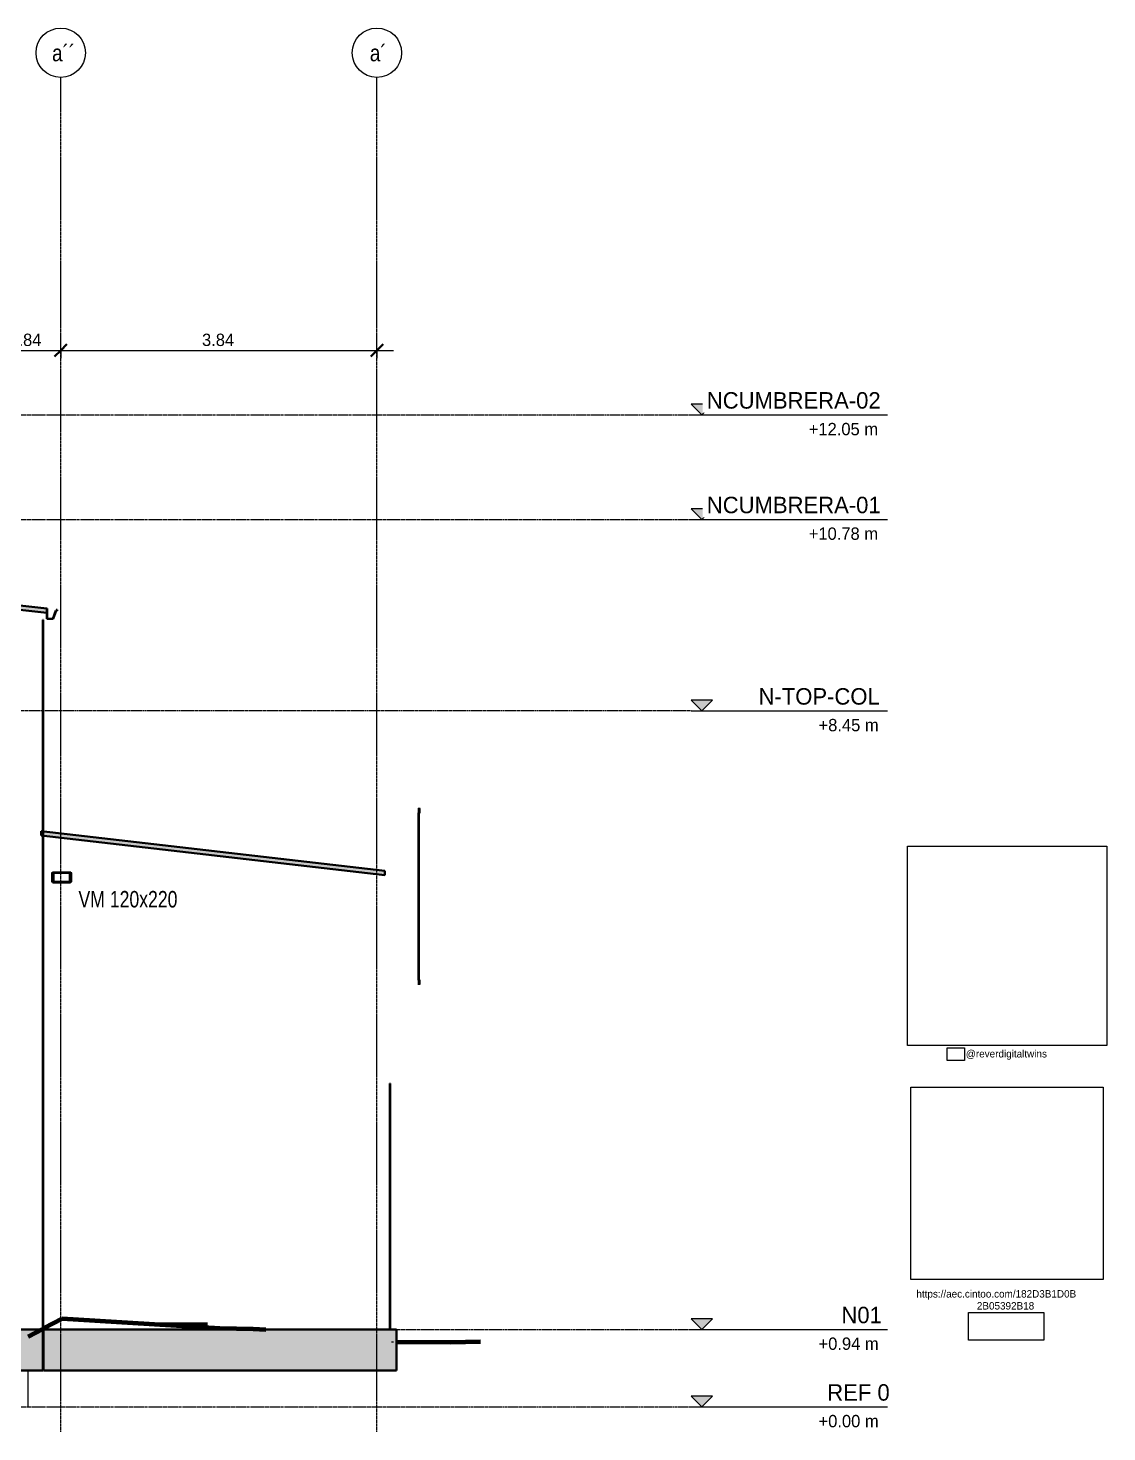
# Model space of a CAD drawing. Header units: centimetres. Extents: x -6751 to 18508, y -134 to 1674.
# Drawn here: x 15337 to 16646, y -30 to 1674 of the extents above; entities that cross this region are included whole.
import ezdxf

# ---------------------------------------------------------------- set-up
doc = ezdxf.new("R2010")
doc.units = ezdxf.units.CM
for name, pattern in [('Centre', [3.175, 0.635, -0.475, 1.59, -0.475]), ('Dash', [0.635, 0.3175, -0.3175]), ('Grid Line', [2.2225, 1.27, -0.3175, 0.3175, -0.3175])]:
    doc.linetypes.add(name, pattern=pattern)
for name, color, linetype, lineweight in [('A-ANNO-DIMS', 7, 'Continuous', 9), ('A-ANNO-DIMS-100', 7, 'Continuous', 9), ('A-FLOR', 7, 'Continuous', 9), ('A-FLOR-LEVL', 7, 'Continuous', 9), ('A-FLOR-PATT', 7, 'Continuous', 35), ('A-ROOF', 7, 'Continuous', 9), ('A-ROOF-MCUT', 7, 'Continuous', 35), ('A-ROOF-PATT', 7, 'Continuous', 35), ('A-WALL', 7, 'Continuous', 9), ('A-WALL-PATT', 7, 'Continuous', 35), ('C-TOPO', 7, 'Continuous', 9), ('C-TOPO-MAJR', 7, 'Continuous', 70), ('G-ANNO-REFR', 7, 'Dash', 18), ('G-ANNO-TEXT', 7, 'Continuous', 9), ('S-BEAM', 7, 'Continuous', 9), ('S-BEAM-IDEN', 7, 'Continuous', 18), ('S-GRID', 7, 'Continuous', 9), ('S-GRID-IDEN', 7, 'Continuous', 9)]:
    doc.layers.add(name, color=color, linetype=linetype, lineweight=lineweight)
doc.styles.add('Century Gothic', font='GOTHIC.TTF', dxfattribs={"height": 20})
doc.styles.add('Century Gothic_1', font='GOTHIC.TTF', dxfattribs={"height": 15})
doc.styles.add('Century Gothic_2', font='GOTHIC.TTF', dxfattribs={"width": 0.8, "height": 20})
doc.styles.add('Century Gothic_3', font='GOTHIC.TTF', dxfattribs={"height": 9})
doc.styles.add('Saira Condensed', font='SairaCondensed-Regular.ttf', dxfattribs={"height": 20})
doc.dimstyles.new('FCA_N_Cotas_E100', dxfattribs={"dimscale": 30.48, "dimtxt": 15.662524, "dimasz": 0.492126, "dimexe": 0.656168, "dimexo": 0.656168, "dimgap": 0.032808, "dimtad": 1, "dimlfac": 0.01, "dimrnd": 0.01, "dimzin": 0, "dimdsep": 46, "dimtxsty": 'Century Gothic_1', "dimblk1": 'OBLIQUE', "dimblk2": 'OBLIQUE', "dimsah": 1, "dimcen": 0.09, "dimdle": 0.656168, "dimadec": 3, "dimazin": 2, "dimtfac": 1, "dimtdec": 4, "dimtix": 1, "dimtmove": 0, "dimatfit": 3, "dimfxl": 1, "dimtvp": 1, "dimtolj": 1, "dimtzin": 0, "dimarcsym": 2})
picture_1 = doc.add_image_def('image1.jpg', size_in_pixel=(275, 100))
picture_2 = doc.add_image_def('image2.png', size_in_pixel=(160, 160))
picture_3 = doc.add_image_def('image3.jpeg', size_in_pixel=(2000, 2000))
picture_4 = doc.add_image_def('image4.jpg', size_in_pixel=(434, 317))

# ---------------------------------------------------------------- blocks, each defined once
blk = doc.blocks.new('HSS Rectangular - 120 x 220-1948379-Elevación Eje 19')
at = {"layer": 'S-BEAM', "color": 254, "lineweight": 35, "true_color": 0xcccccc}
for p, q in [((-240.5, 647.9), (-240.5, 637.8)), ((-219.5, 648.8), (-239.6, 648.8)), ((-239.1, 648.3), (-220, 648.3)), ((-218.5, 637.8), (-218.5, 647.9)), ((-240, 638.3), (-240, 647.3)), ((-239.6, 636.8), (-219.5, 636.8)), ((-220, 637.3), (-239.1, 637.3)), ((-219, 647.3), (-219, 638.3))]:
    blk.add_line(p, q, dxfattribs=at)
for centre, radius, start, end in [((-239.6, 647.9), 0.95, 90, 180), ((-239.1, 647.3), 0.953, 90, 180), ((-220, 647.3), 0.952, 0, 90), ((-219.5, 647.9), 0.95, 0, 90), ((-239.6, 637.8), 0.95, 180, 270), ((-239.1, 638.3), 0.953, 180, 270), ((-220, 638.3), 0.952, 270, 0), ((-219.5, 637.8), 0.95, 270, 0)]:
    blk.add_arc(centre, radius, start, end, dxfattribs=at)
blk = doc.blocks.new('PQ_RVR_ARQ-01_ZZ_ZZ_MO_T_A_rvt-3-Elevación Eje 19')
at = {"layer": 'A-ROOF-PATT', "lineweight": 9, "true_color": 0xeaeaea}
for points in [[(-247.9, 964), (-247.9, 969.1), (-1206.2, 1077.3), (-2182.3, 970.5), (-2182.3, 965.5), (-1206.2, 1072.3), (-281.8, 967.9)], [(162.3, 645.6), (162.3, 650.6), (-254.8, 698.8), (-254.8, 693.8), (-124.4, 678.7)]]:
    blk.add_hatch(color=254, dxfattribs=at).paths.add_polyline_path(points)
at = {"layer": 'A-WALL-PATT', "lineweight": 9, "true_color": 0xeaeaea}
for points in [[(-252.5, 96.5), (-252.5, 955.5), (-253, 955.5), (-253, 96.5)], [(205.1, 721.3), (205.1, 726.3), (202.6, 726.3), (202.6, 721.3)], [(203.8, 518), (203.8, 721.3), (203.3, 721.3), (203.3, 518)], [(205.1, 513), (205.1, 518), (202.6, 518), (202.6, 513)], [(168.4, 94), (168.9, 94), (168.9, 392.5), (168.4, 392.5)], [(-253, 91.5), (-252.1, 91.5), (-252.1, 94), (-251.2, 94), (-251.2, 96.5), (-253.7, 96.5), (-253.7, 94), (-253, 94)]]:
    blk.add_hatch(color=254, dxfattribs=at).paths.add_polyline_path(points)
at = {"layer": 'A-WALL-PATT', "lineweight": 9, "true_color": 0xf2f2f2}
h = blk.add_hatch(dxfattribs=at)
h.set_pattern_fill('FP_11', style=0, pattern_type=2)
h.set_pattern_definition([(90, (-252.966, 0), (-0.05687, 3e-18), [])])
h.paths.add_polyline_path([(-253, 96.5), (-253, 96.5), (-253, 96.5), (-253, 96.5)])
at = {"layer": 'A-FLOR', "color": 254, "lineweight": 35, "true_color": 0xcccccc}
for p, q in [((176.6, 94), (-252.1, 94)), ((-252.1, 94), (-252.1, 44)), ((176.6, 44), (176.6, 94)), ((-252.1, 44), (176.6, 44))]:
    blk.add_line(p, q, dxfattribs=at)
at = {"layer": 'A-ROOF', "color": 254, "lineweight": 35, "true_color": 0xcccccc}
for p, q in [((-247.9, 969.1), (-1206.2, 1077.3)), ((-1206.2, 1072.3), (-247.9, 964)), ((-247.9, 964), (-247.9, 969.1)), ((162.3, 650.6), (-254.8, 698.8)), ((-254.8, 698.8), (-254.8, 693.8)), ((-254.8, 693.8), (162.3, 645.6)), ((162.3, 645.6), (162.3, 650.6))]:
    blk.add_line(p, q, dxfattribs=at)
at = {"layer": 'A-ROOF-MCUT', "color": 254, "true_color": 0xcccccc}
for p, q in [((-247.5, 969.1), (-247.9, 969.1)), ((-247.9, 969.1), (-247.9, 956.6)), ((-247.9, 956.6), (-240.4, 956.6)), ((-247.5, 956.9), (-247.5, 969.1)), ((-240.7, 956.9), (-247.5, 956.9)), ((-236.9, 966.9), (-240.7, 956.9)), ((-240.4, 956.6), (-236.6, 966.5)), ((-235.7, 966.9), (-236.9, 966.9)), ((-235.4, 967.8), (-236.6, 967.8)), ((-236.6, 967.8), (-236.6, 967.5)), ((-236.6, 967.5), (-235.7, 967.5)), ((-236.6, 966.5), (-235.4, 966.5)), ((-235.7, 967.5), (-235.7, 966.9)), ((-235.4, 966.5), (-235.4, 967.8))]:
    blk.add_line(p, q, dxfattribs=at)
at = {"layer": 'A-WALL', "color": 254, "lineweight": 35, "true_color": 0xcccccc}
for p, q in [((-252.5, 955.5), (-253, 955.5)), ((-253, 955.5), (-253, 96.5)), ((-252.5, 96.5), (-252.5, 955.5)), ((203.8, 721.3), (203.3, 721.3)), ((203.3, 721.3), (203.3, 518)), ((203.8, 518), (203.8, 721.3)), ((203.3, 518), (203.8, 518)), ((168.4, 392.5), (168.4, 94)), ((168.9, 392.5), (168.4, 392.5)), ((168.9, 94), (168.9, 392.5)), ((-253, 96.5), (-252.5, 96.5)), ((168.4, 94), (168.9, 94))]:
    blk.add_line(p, q, dxfattribs=at)
at = {"layer": 'A-WALL', "color": 254, "true_color": 0xcccccc}
for p, q in [((-253, 955.5), (-253, 955.5)), ((205.1, 726.3), (202.6, 726.3)), ((202.6, 726.3), (202.6, 721.3)), ((202.6, 721.3), (205.1, 721.3)), ((205.1, 721.3), (205.1, 726.3)), ((205.1, 518), (202.6, 518)), ((202.6, 518), (202.6, 513)), ((202.6, 513), (205.1, 513)), ((205.1, 513), (205.1, 518)), ((-251.2, 96.5), (-253.7, 96.5)), ((-253.7, 96.5), (-253.7, 91.5)), ((-253.7, 91.5), (-251.2, 91.5)), ((-251.2, 91.5), (-251.2, 96.5))]:
    blk.add_line(p, q, dxfattribs=at)
at = {"layer": 'A-WALL', "color": 254, "lineweight": 18, "true_color": 0xcccccc}
for p, q in [((202.4, 726.3), (202.6, 726.3)), ((202.4, 721.3), (202.6, 721.3)), ((202.4, 518), (202.6, 518)), ((202.4, 513), (202.6, 513)), ((-253.8, 96.5), (-253.7, 96.5))]:
    blk.add_line(p, q, dxfattribs=at)
at = {"layer": 'C-TOPO', "color": 254, "lineweight": 70, "true_color": 0xdadada}
for p, q in [((-251.2, 95.7), (-229.5, 107.4)), ((-229.5, 107.4), (-37.9, 95.5)), ((-270.8, 85.2), (-253.7, 94.3)), ((-37.9, 95.5), (2.6, 94.8)), ((2.6, 94.8), (17.7, 94)), ((176.6, 78.8), (242.2, 78.4)), ((242.2, 78.4), (278.5, 79.4))]:
    blk.add_line(p, q, dxfattribs=at)
at = {"layer": 'C-TOPO', "color": 254, "true_color": 0xdadada}
for p, q in [((-229.5, 107.4), (-251.2, 95.7)), ((-37.9, 95.5), (-229.5, 107.4)), ((-253.7, 94.3), (-270.8, 85.2)), ((-37.9, 95.5), (2.6, 94.8)), ((17.7, 94), (2.6, 94.8)), ((56.7, 94.6), (62.3, 94)), ((170.5, 78.9), (172.7, 78.8)), ((242.2, 78.4), (176.6, 78.8)), ((242.2, 78.4), (278.5, 79.4)), ((247.1, 78.4), (242.2, 78.4)), ((-270.8, 0), (-270.8, 44))]:
    blk.add_line(p, q, dxfattribs=at)
at = {"layer": 'C-TOPO-MAJR', "color": 254, "true_color": 0xdadada}
for p, q in [((-243.9, 100), (-243.2, 100)), ((-110.9, 100), (-53, 100))]:
    blk.add_line(p, q, dxfattribs=at)
at = {"layer": 'S-BEAM', "color": 254, "lineweight": 9, "true_color": 0xcccccc}
blk.add_blockref('HSS Rectangular - 120 x 220-1948379-Elevación Eje 19', (0, 0), dxfattribs=at)
blk = doc.blocks.new('HSS Rectangular - 120 x 220-1499642-Elevación Eje 19')
at = {"layer": 'S-BEAM', "lineweight": 35}
for p, q in [((-241.5, 647.9), (-241.5, 637.8)), ((-220.5, 648.8), (-240.6, 648.8)), ((-240.1, 648.3), (-221, 648.3)), ((-219.5, 637.8), (-219.5, 647.9)), ((-241, 638.3), (-241, 647.3)), ((-240.6, 636.8), (-220.5, 636.8)), ((-221, 637.3), (-240.1, 637.3)), ((-220, 647.3), (-220, 638.3))]:
    blk.add_line(p, q, dxfattribs=at)
for centre, radius, start, end in [((-240.6, 647.9), 0.95, 90, 180), ((-240.1, 647.3), 0.952, 90, 180), ((-221, 647.3), 0.952, 0, 90), ((-220.5, 647.9), 0.95, 0, 90), ((-240.6, 637.8), 0.95, 180, 270), ((-240.1, 638.3), 0.952, 180, 270), ((-221, 638.3), 0.952, 270, 0), ((-220.5, 637.8), 0.95, 270, 0)]:
    blk.add_arc(centre, radius, start, end, dxfattribs=at)
blk = doc.blocks.new('Level - Con_Triangulo-1145637-Elevación Eje 19')
at = {"layer": 'A-FLOR-LEVL', "true_color": 0xe2e2e2}
blk.add_hatch(color=254, dxfattribs=at).paths.add_polyline_path([(-6448.9, 12.9), (-6436, 0), (-6423.1, 12.9)])
at = {"layer": 'A-FLOR-LEVL', "color": 253, "true_color": 0xaaaaaa}
for p, q in [((-6423.1, 0), (-6661.6, 0)), ((-6448.9, 12.9), (-6423.1, 12.9)), ((-6436, 0), (-6448.9, 12.9)), ((-6423.1, 12.9), (-6436, 0))]:
    blk.add_line(p, q, dxfattribs=at)
blk = doc.blocks.new('Grid - 3mm-1819951-Elevación Eje 19')
at = {"layer": 'S-GRID-IDEN', "color": 253, "true_color": 0xaaaaaa}
blk.add_circle((-1330.8, 1644), 30, dxfattribs=at)
blk = doc.blocks.new('DIMBLOCK48-Elevación Eje 19')
at = {"layer": 'A-ANNO-DIMS-100'}
for p, q in [((15292, 1282.7), (15292, 1302.7)), ((15376.2, 1282.7), (15376.2, 1302.7)), ((15292, 1282.7), (15376.2, 1282.7)), ((15292, 1282.7), (15292, 1273.3)), ((15376.2, 1282.7), (15376.2, 1273.3))]:
    blk.add_line(p, q, dxfattribs=at)
at = {"layer": 'A-ANNO-DIMS-100', "lineweight": 35}
for p, q in [((15292, 1282.7), (15284.5, 1275.2)), ((15292, 1282.7), (15299.5, 1290.2)), ((15376.2, 1282.7), (15368.7, 1275.2)), ((15376.2, 1282.7), (15383.7, 1290.2))]:
    blk.add_line(p, q, dxfattribs=at)
at = {"layer": 'A-ANNO-DIMS-100', "color": 0, "insert": (15313.7, 1303), "char_height": 15, "width": 48.927, "attachment_point": 1, "line_spacing_factor": 0.984502, "style": 'Century Gothic_1'}
blk.add_mtext('0.84', dxfattribs=at)
blk = doc.blocks.new('_Oblique')
at = {"color": 0, "linetype": 'ByBlock', "lineweight": -2}
blk.add_line((-0.5, -0.5), (0.5, 0.5), dxfattribs=at)
blk = doc.blocks.new('DIMBLOCK49-Elevación Eje 19')
at = {"layer": 'A-ANNO-DIMS-100'}
for p, q in [((15376.2, 1282.7), (15376.2, 1302.7)), ((15760, 1282.7), (15760, 1302.7)), ((15376.2, 1282.7), (15780, 1282.7)), ((15376.2, 1282.7), (15376.2, 1273.3)), ((15760, 1282.7), (15760, 1273.3))]:
    blk.add_line(p, q, dxfattribs=at)
at = {"layer": 'A-ANNO-DIMS-100', "lineweight": 35}
for p, q in [((15376.2, 1282.7), (15368.7, 1275.2)), ((15376.2, 1282.7), (15383.7, 1290.2)), ((15760, 1282.7), (15752.5, 1275.2)), ((15760, 1282.7), (15767.5, 1290.2))]:
    blk.add_line(p, q, dxfattribs=at)
at = {"layer": 'A-ANNO-DIMS-100', "color": 0, "insert": (15547.7, 1303), "char_height": 15, "width": 48.927, "attachment_point": 1, "line_spacing_factor": 0.984502, "style": 'Century Gothic_1'}
blk.add_mtext('3.84', dxfattribs=at)

msp = doc.modelspace()

# ---------------------------------------------------------------- hatches: boundary and pattern name
at = {"layer": 'A-FLOR-PATT', "lineweight": 9, "true_color": 0x9a9a9a}
for points in [[(15325.5, 44), (15354.351, 44), (15354.351, 94), (9723.586, 94), (9723.586, 44), (15284.06, 44)], [(15482.967, 44), (15783.883, 44), (15783.883, 94), (15355.168, 94), (15355.168, 44)]]:
    msp.add_hatch(color=253, dxfattribs=at).paths.add_polyline_path(points)

# ---------------------------------------------------------------- linework, layer by layer
at = {"layer": 'A-FLOR', "lineweight": 35}
for p, q in [((15354.351, 94), (15326.082, 94)), ((15354.351, 44), (15354.351, 94)), ((15783.883, 94), (15355.168, 94)), ((15355.168, 94), (15355.168, 44)), ((15783.883, 44), (15783.883, 94)), ((9770.399, 44), (15354.351, 44)), ((15355.168, 44), (15783.883, 44))]:
    msp.add_line(p, q, dxfattribs=at)
at = {"layer": 'A-FLOR-LEVL', "color": 253, "linetype": 'Centre', "true_color": 0xaaaaaa}
for p, q in [((9184.192, 1204.505), (16141.591, 1204.505)), ((9184.192, 1077.508), (16141.591, 1077.508)), ((16141.591, 845.103), (9184.192, 845.103)), ((9184.192, 94), (16141.591, 94)), ((9184.192, 0), (16141.591, 0))]:
    msp.add_line(p, q, dxfattribs=at)
at = {"layer": 'S-GRID', "color": 253, "linetype": 'Grid Line', "true_color": 0xaaaaaa}
for p, q in [((15376.21, -30.48), (15376.21, 1614.009)), ((15760.013, -30.48), (15760.013, 1614.009))]:
    msp.add_line(p, q, dxfattribs=at)

# ---------------------------------------------------------------- block references
at = {"lineweight": 5}
msp.add_blockref('PQ_RVR_ARQ-01_ZZ_ZZ_MO_T_A_rvt-3-Elevación Eje 19', (15607.318, 0), dxfattribs=at)
at = {"layer": 'A-FLOR-LEVL', "color": 253, "true_color": 0xaaaaaa, "extrusion": (0, 0, -1)}
for p in [(-9718.466, 1204.505), (-9718.466, 1077.508), (-9718.466, 845.103), (-9718.466, 94), (-9718.466, 0)]:
    msp.add_blockref('Level - Con_Triangulo-1145637-Elevación Eje 19', p, dxfattribs=at)
at = {"layer": 'S-BEAM', "lineweight": 35}
msp.add_blockref('HSS Rectangular - 120 x 220-1499642-Elevación Eje 19', (15607.318, 0), dxfattribs=at)
at = {"layer": 'S-GRID-IDEN', "color": 253, "true_color": 0xaaaaaa}
for p in [(16706.983, 0), (17090.786, 0)]:
    msp.add_blockref('Grid - 3mm-1819951-Elevación Eje 19', p, dxfattribs=at)

# ---------------------------------------------------------------- texts
at = {"layer": 'G-ANNO-TEXT', "char_height": 9, "attachment_point": 1, "style": 'Century Gothic_3'}
for s, insert, width in [('@reverdigitaltwins', (16474.955, 433.164), 128.67084), ('https://aec.cintoo.com/182D3B1D0B', (16414.95, 141.669), 262.55266), ('2B05392B18', (16488.372, 127.117), 84.17719)]:
    msp.add_mtext(s, dxfattribs=dict(at, insert=insert, width=width))
at = {"layer": 'S-BEAM-IDEN', "lineweight": 9, "insert": (15397.754, 626.319), "char_height": 20, "width": 158.41345, "attachment_point": 1, "style": 'Century Gothic_2'}
msp.add_mtext('VM 120x220', dxfattribs=at)
at = {"layer": 'S-GRID-IDEN', "color": 253, "true_color": 0xaaaaaa, "char_height": 20, "attachment_point": 1, "style": 'Saira Condensed'}
for s, insert, width in [('a´´', (15365.636, 1653.689), 24.85231), ('a´', (15751.439, 1653.689), 20.04219)]:
    msp.add_mtext(s, dxfattribs=dict(at, insert=insert, width=width))

# ---------------------------------------------------------------- dimensions: what is measured, and where the dimension line sits
at = {"layer": 'A-ANNO-DIMS'}
for base, p1, p2, override, picture, middle in [((15376.21, 1282.733), (15291.982, 1293.34), (15376.21, 1293.34), {"dimpost": '<>', "dimfxl": 84.227741}, 'DIMBLOCK48-Elevación Eje 19', (15334.096, 1291.611)), ((15760.013, 1282.733), (15376.21, 1293.34), (15760.013, 1293.34), {"dimpost": '<>', "dimfxl": 383.802899}, 'DIMBLOCK49-Elevación Eje 19', (15568.111, 1291.611))]:
    dim = msp.add_linear_dim(base=base, p1=p1, p2=p2, dimstyle='FCA_N_Cotas_E100', override=override, dxfattribs=at)
    dim.commit()
    dim.dimension.update_dxf_attribs({"geometry": picture, "text_midpoint": middle})

# ---------------------------------------------------------------- pictures from other files: only their frames are drawn
at = {"layer": 'G-ANNO-REFR'}
image = msp.add_image(picture_3, insert=(16404.236, 438.707), size_in_units=(242.019, 242.019), dxfattribs=at)
image.dxf.flags = 7
image = msp.add_image(picture_4, insert=(16452.464, 420.448), size_in_units=(20.95, 15.302), dxfattribs=at)
image.dxf.flags = 7
image = msp.add_image(picture_2, insert=(16408.236, 154.584), size_in_units=(233.6, 233.6), dxfattribs=at)
image.dxf.flags = 7
image = msp.add_image(picture_1, insert=(16478.05, 81.017), size_in_units=(91.791, 33.379), dxfattribs=at)
image.dxf.flags = 7

# ---------------------------------------------------------------- next in the draw order: texts
at = {"layer": 'A-FLOR-LEVL', "color": 9, "true_color": 0xb7b7b7, "attachment_point": 1, "bg_fill": 3, "box_fill_scale": 1.25, "bg_fill_color": 256, "bg_fill_true_color": 13158600, "bg_fill_transparency": 0}
for s, insert, char_height, width, style in [('NCUMBRERA-02', (16160.549, 1231.973), 20, 262.15181, 'Century Gothic'), ('+12.05 m', (16284.249, 1194.661), 15, 112.23625, 'Century Gothic_1'), ('NCUMBRERA-01', (16160.549, 1104.976), 20, 262.15181, 'Century Gothic'), ('+10.78 m', (16284.249, 1067.664), 15, 112.23625, 'Century Gothic_1'), ('N-TOP-COL', (16223.349, 872.571), 20, 185.9915, 'Century Gothic'), ('+8.45 m', (16296.149, 835.259), 15, 97.80587, 'Century Gothic_1'), ('N01', (16323.949, 121.468), 20, 64.135, 'Century Gothic'), ('+0.94 m', (16296.149, 84.156), 15, 97.80587, 'Century Gothic_1'), ('REF 0', (16306.749, 27.468), 20, 84.97887, 'Century Gothic'), ('+0.00 m', (16296.149, -9.844), 15, 97.80587, 'Century Gothic_1')]:
    msp.add_mtext(s, dxfattribs=dict(at, insert=insert, char_height=char_height, width=width, style=style))

doc.saveas('drawing.dxf')
